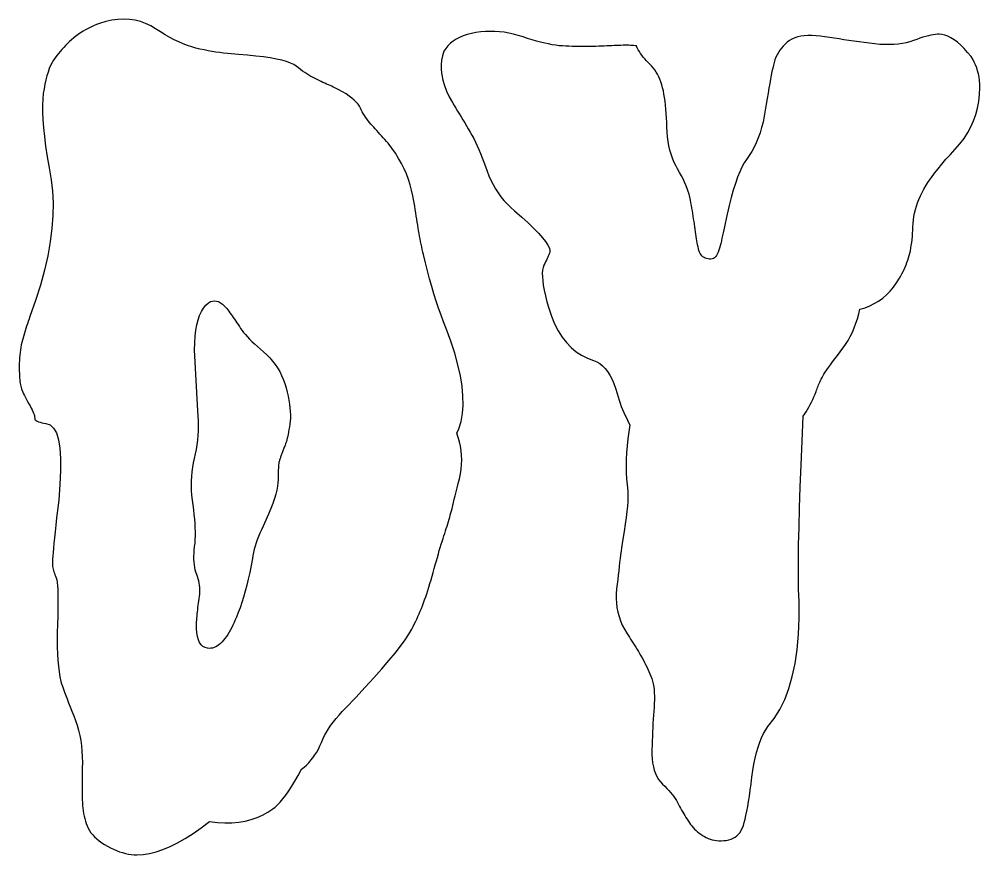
# Model space of a CAD drawing. Header units: millimetres. Extents: x 5 to 295, y 5 to 125.
# Drawn here: x 106.2 to 171.3, y 5.3 to 62 of the extents above; entities that cross this region are included whole.
import ezdxf

# ---------------------------------------------------------------- set-up
doc = ezdxf.new("R2010")
doc.units = ezdxf.units.MM

msp = doc.modelspace()

# ---------------------------------------------------------------- linework, layer by layer
at = {"layer": 'Schnitt'}
for points in [[(121.056, 7.56), (121.495, 7.631), (121.912, 7.734), (122.308, 7.869), (122.681, 8.036), (123.033, 8.235), (123.364, 8.466), (123.527, 8.584), (123.698, 8.736), (123.875, 8.921), (124.06, 9.139), (124.253, 9.391), (124.452, 9.676), (124.659, 9.995), (124.873, 10.347), (125.095, 10.732), (125.323, 11.151), (125.493, 11.287), (125.656, 11.433), (125.81, 11.589), (125.956, 11.755), (126.094, 11.931), (126.225, 12.118), (126.347, 12.315), (126.461, 12.521), (126.568, 12.738), (126.666, 12.966), (126.767, 13.198), (126.882, 13.43), (127.011, 13.662), (127.154, 13.895), (127.31, 14.127), (127.48, 14.359), (127.664, 14.591), (127.862, 14.824), (128.074, 15.056), (128.299, 15.288), (128.997, 16.021), (129.64, 16.711), (130.228, 17.357), (130.761, 17.959), (131.238, 18.518), (131.661, 19.033), (132.028, 19.505), (132.34, 19.933), (132.597, 20.318), (132.799, 20.659), (132.885, 20.82), (132.97, 20.985), (133.053, 21.154), (133.135, 21.326), (133.216, 21.502), (133.295, 21.682), (133.373, 21.865), (133.449, 22.052), (133.524, 22.243), (133.597, 22.437), (133.67, 22.636), (133.742, 22.843), (133.815, 23.057), (133.887, 23.279), (133.96, 23.507), (134.032, 23.743), (134.105, 23.986), (134.178, 24.237), (134.25, 24.494), (134.323, 24.759), (134.395, 25.023), (134.465, 25.278), (134.534, 25.522), (134.601, 25.758), (134.667, 25.984), (134.732, 26.201), (134.795, 26.408), (134.857, 26.606), (134.917, 26.794), (134.976, 26.973), (135.033, 27.145), (135.088, 27.314), (135.14, 27.479), (135.191, 27.641), (135.239, 27.798), (135.285, 27.953), (135.329, 28.103), (135.371, 28.25), (135.41, 28.394), (135.448, 28.533), (135.486, 28.681), (135.529, 28.847), (135.576, 29.032), (135.628, 29.236), (135.684, 29.459), (135.744, 29.7), (135.808, 29.961), (135.877, 30.24), (135.951, 30.539), (136.028, 30.856), (136.098, 31.181), (136.149, 31.502), (136.18, 31.819), (136.191, 32.133), (136.183, 32.443), (136.155, 32.75), (136.107, 33.053), (136.04, 33.352), (135.953, 33.648), (135.847, 33.94), (135.992, 34.231), (136.14, 34.73), (136.236, 35.27), (136.279, 35.85), (136.271, 36.472), (136.21, 37.134), (136.097, 37.836), (135.931, 38.579), (135.713, 39.363), (135.443, 40.188), (135.121, 41.053), (134.949, 41.495), (134.781, 41.95), (134.618, 42.418), (134.459, 42.899), (134.305, 43.393), (134.154, 43.901), (134.008, 44.421), (133.867, 44.954), (133.73, 45.501), (133.597, 46.061), (133.554, 46.235), (133.513, 46.412), (133.473, 46.59), (133.434, 46.769), (133.397, 46.95), (133.362, 47.132), (133.328, 47.315), (133.295, 47.5), (133.264, 47.687), (133.234, 47.875), (133.204, 48.067), (133.173, 48.264), (133.14, 48.467), (133.106, 48.676), (133.071, 48.891), (133.034, 49.112), (132.995, 49.338), (132.955, 49.57), (132.914, 49.808), (132.871, 50.052), (132.789, 50.427), (132.688, 50.798), (132.569, 51.165), (132.43, 51.527), (132.272, 51.885), (132.096, 52.238), (131.901, 52.587), (131.687, 52.932), (131.454, 53.272), (131.202, 53.609), (131.087, 53.738), (130.973, 53.865), (130.86, 53.991), (130.749, 54.114), (130.639, 54.234), (130.531, 54.353), (130.425, 54.47), (130.319, 54.584), (130.216, 54.696), (130.113, 54.806), (130.014, 54.916), (129.919, 55.028), (129.828, 55.142), (129.742, 55.259), (129.66, 55.378), (129.582, 55.498), (129.509, 55.621), (129.44, 55.747), (129.375, 55.874), (129.315, 56.004), (129.245, 56.135), (129.152, 56.268), (129.036, 56.402), (128.897, 56.538), (128.734, 56.675), (128.549, 56.814), (128.34, 56.954), (128.107, 57.095), (127.852, 57.238), (127.573, 57.383), (127.47, 57.427), (127.363, 57.474), (127.252, 57.523), (127.138, 57.574), (127.02, 57.627), (126.898, 57.683), (126.773, 57.741), (126.644, 57.801), (126.512, 57.863), (126.376, 57.927), (126.237, 57.995), (126.098, 58.068), (125.959, 58.146), (125.818, 58.229), (125.677, 58.317), (125.535, 58.41), (125.393, 58.509), (125.249, 58.612), (125.105, 58.72), (124.96, 58.834), (124.791, 58.947), (124.571, 59.052), (124.303, 59.15), (123.985, 59.24), (123.618, 59.324), (123.201, 59.4), (122.735, 59.469), (122.22, 59.531), (121.655, 59.585), (121.041, 59.632), (120.793, 59.649), (120.542, 59.67), (120.288, 59.696), (120.031, 59.725), (119.771, 59.759), (119.508, 59.798), (119.243, 59.841), (118.974, 59.888), (118.703, 59.939), (118.428, 59.995), (118.15, 60.061), (117.867, 60.143), (117.578, 60.241), (117.285, 60.355), (116.986, 60.485), (116.682, 60.631), (116.373, 60.793), (116.06, 60.971), (115.741, 61.164), (115.417, 61.374), (115.085, 61.574), (114.742, 61.737), (114.388, 61.864), (114.023, 61.955), (113.647, 62.009), (113.261, 62.027), (112.864, 62.009), (112.455, 61.955), (112.036, 61.864), (111.606, 61.737), (111.406, 61.662), (111.211, 61.582), (111.023, 61.497), (110.84, 61.406), (110.663, 61.311), (110.491, 61.21), (110.326, 61.105), (110.166, 60.994), (110.012, 60.878), (109.864, 60.757), (109.721, 60.633), (109.581, 60.506), (109.445, 60.377), (109.313, 60.246), (109.184, 60.113), (109.059, 59.978), (108.937, 59.84), (108.819, 59.701), (108.705, 59.559), (108.594, 59.415), (108.488, 59.26), (108.388, 59.085), (108.294, 58.891), (108.205, 58.677), (108.123, 58.444), (108.046, 58.191), (107.975, 57.918), (107.909, 57.626), (107.85, 57.315), (107.796, 56.983), (107.756, 56.618), (107.736, 56.204), (107.738, 55.741), (107.761, 55.23), (107.805, 54.67), (107.87, 54.061), (107.956, 53.404), (108.063, 52.698), (108.191, 51.944), (108.34, 51.141), (108.43, 50.369), (108.468, 49.562), (108.454, 48.72), (108.387, 47.843), (108.268, 46.931), (108.096, 45.985), (107.873, 45.004), (107.597, 43.988), (107.269, 42.937), (106.889, 41.851), (106.831, 41.691), (106.776, 41.532), (106.721, 41.372), (106.668, 41.212), (106.617, 41.053), (106.567, 40.893), (106.518, 40.733), (106.471, 40.574), (106.425, 40.414), (106.381, 40.254), (106.339, 40.093), (106.302, 39.929), (106.27, 39.762), (106.241, 39.593), (106.217, 39.42), (106.198, 39.244), (106.183, 39.066), (106.172, 38.884), (106.165, 38.7), (106.163, 38.513), (106.164, 38.329), (106.167, 38.156), (106.173, 37.992), (106.18, 37.839), (106.19, 37.696), (106.202, 37.563), (106.216, 37.441), (106.233, 37.328), (106.251, 37.226), (106.272, 37.134), (106.297, 37.043), (106.329, 36.946), (106.367, 36.843), (106.411, 36.733), (106.462, 36.617), (106.52, 36.494), (106.584, 36.364), (106.655, 36.228), (106.732, 36.085), (106.816, 35.936), (106.899, 35.789), (106.972, 35.653), (107.035, 35.528), (107.089, 35.414), (107.134, 35.31), (107.169, 35.218), (107.195, 35.136), (107.211, 35.065), (107.218, 35.005), (107.215, 34.956), (107.216, 34.914), (107.234, 34.872), (107.269, 34.832), (107.32, 34.794), (107.388, 34.757), (107.472, 34.721), (107.574, 34.687), (107.691, 34.654), (107.826, 34.623), (107.977, 34.593), (108.259, 34.503), (108.494, 34.292), (108.683, 33.958), (108.825, 33.502), (108.921, 32.924), (108.97, 32.225), (108.973, 31.403), (108.93, 30.459), (108.84, 29.394), (108.703, 28.207), (108.648, 27.706), (108.599, 27.249), (108.555, 26.835), (108.517, 26.465), (108.485, 26.138), (108.459, 25.855), (108.439, 25.616), (108.425, 25.42), (108.416, 25.267), (108.413, 25.159), (108.415, 25.071), (108.422, 24.983), (108.432, 24.894), (108.448, 24.804), (108.467, 24.714), (108.491, 24.623), (108.52, 24.531), (108.552, 24.439), (108.589, 24.345), (108.631, 24.251), (108.671, 24.139), (108.706, 23.991), (108.735, 23.808), (108.758, 23.589), (108.776, 23.335), (108.787, 23.045), (108.793, 22.72), (108.793, 22.359), (108.787, 21.962), (108.776, 21.53), (108.752, 20.963), (108.738, 20.424), (108.734, 19.912), (108.741, 19.428), (108.758, 18.971), (108.784, 18.542), (108.822, 18.141), (108.869, 17.767), (108.926, 17.421), (108.994, 17.103), (109.041, 16.949), (109.098, 16.777), (109.163, 16.589), (109.237, 16.383), (109.32, 16.159), (109.412, 15.918), (109.512, 15.66), (109.621, 15.384), (109.738, 15.091), (109.864, 14.78), (109.988, 14.457), (110.097, 14.127), (110.191, 13.789), (110.271, 13.445), (110.336, 13.093), (110.387, 12.733), (110.423, 12.367), (110.445, 11.993), (110.452, 11.612), (110.445, 11.224), (110.445, 10.993), (110.445, 10.767), (110.445, 10.543), (110.445, 10.324), (110.445, 10.108), (110.445, 9.896), (110.445, 9.687), (110.445, 9.482), (110.445, 9.281), (110.445, 9.083), (110.448, 8.889), (110.458, 8.698), (110.474, 8.511), (110.497, 8.328), (110.527, 8.148), (110.563, 7.972), (110.605, 7.8), (110.654, 7.631), (110.71, 7.466), (110.772, 7.305), (110.844, 7.147), (110.931, 6.994), (111.033, 6.845), (111.149, 6.701), (111.28, 6.561), (111.425, 6.425), (111.584, 6.294), (111.759, 6.167), (111.947, 6.044), (112.151, 5.926), (112.36, 5.815), (112.567, 5.717), (112.772, 5.63), (112.975, 5.554), (113.176, 5.49), (113.374, 5.438), (113.571, 5.397), (113.765, 5.368), (113.957, 5.351), (114.146, 5.345), (114.562, 5.368), (114.994, 5.435), (115.444, 5.548), (115.912, 5.705), (116.396, 5.908), (116.899, 6.155), (117.418, 6.448), (117.955, 6.785), (118.51, 7.167), (119.082, 7.595), (119.608, 7.538), (120.112, 7.514), (120.595, 7.521)], [(167.853, 60.902), (167.673, 60.855), (167.482, 60.798), (167.278, 60.733), (167.063, 60.659), (166.837, 60.576), (166.598, 60.496), (166.346, 60.429), (166.082, 60.377), (165.804, 60.338), (165.513, 60.313), (165.208, 60.302), (164.891, 60.304), (164.561, 60.32), (164.218, 60.351), (163.861, 60.394), (163.501, 60.445), (163.147, 60.495), (162.799, 60.544), (162.456, 60.592), (162.12, 60.639), (161.789, 60.686), (161.463, 60.732), (161.144, 60.778), (160.831, 60.822), (160.523, 60.866), (160.226, 60.901), (159.945, 60.92), (159.68, 60.922), (159.431, 60.907), (159.198, 60.875), (158.981, 60.827), (158.78, 60.762), (158.595, 60.68), (158.426, 60.582), (158.273, 60.467), (158.133, 60.34), (158.003, 60.207), (157.883, 60.067), (157.774, 59.921), (157.674, 59.768), (157.585, 59.609), (157.506, 59.443), (157.437, 59.271), (157.378, 59.092), (157.33, 58.907), (157.285, 58.706), (157.238, 58.483), (157.189, 58.236), (157.138, 57.966), (157.085, 57.673), (157.029, 57.356), (156.971, 57.017), (156.911, 56.654), (156.849, 56.268), (156.785, 55.858), (156.714, 55.446), (156.63, 55.051), (156.534, 54.674), (156.425, 54.314), (156.304, 53.971), (156.171, 53.646), (156.026, 53.339), (155.868, 53.048), (155.698, 52.775), (155.515, 52.52), (155.357, 52.28), (155.202, 51.997), (155.049, 51.671), (154.9, 51.301), (154.753, 50.887), (154.609, 50.43), (154.469, 49.929), (154.331, 49.385), (154.196, 48.797), (154.064, 48.165), (154.02, 47.951), (153.976, 47.744), (153.933, 47.545), (153.889, 47.352), (153.846, 47.167), (153.802, 46.99), (153.759, 46.819), (153.715, 46.656), (153.672, 46.5), (153.628, 46.351), (153.582, 46.214), (153.529, 46.095), (153.471, 45.994), (153.407, 45.91), (153.338, 45.843), (153.262, 45.793), (153.181, 45.762), (153.094, 45.747), (153.001, 45.75), (152.902, 45.77), (152.804, 45.79), (152.714, 45.821), (152.63, 45.863), (152.554, 45.915), (152.485, 45.979), (152.423, 46.053), (152.369, 46.139), (152.322, 46.235), (152.282, 46.342), (152.249, 46.46), (152.22, 46.586), (152.193, 46.717), (152.165, 46.853), (152.139, 46.994), (152.113, 47.14), (152.088, 47.291), (152.064, 47.448), (152.04, 47.609), (152.017, 47.776), (151.995, 47.948), (151.973, 48.122), (151.949, 48.299), (151.923, 48.477), (151.896, 48.656), (151.868, 48.837), (151.838, 49.019), (151.807, 49.202), (151.774, 49.387), (151.74, 49.574), (151.705, 49.762), (151.663, 49.953), (151.612, 50.148), (151.55, 50.348), (151.478, 50.552), (151.396, 50.76), (151.304, 50.973), (151.202, 51.19), (151.089, 51.411), (150.967, 51.637), (150.834, 51.867), (150.703, 52.104), (150.584, 52.351), (150.479, 52.609), (150.387, 52.877), (150.308, 53.155), (150.242, 53.443), (150.189, 53.741), (150.149, 54.05), (150.122, 54.368), (150.108, 54.697), (150.099, 55.024), (150.085, 55.339), (150.067, 55.64), (150.044, 55.928), (150.017, 56.203), (149.986, 56.465), (149.951, 56.714), (149.911, 56.95), (149.866, 57.173), (149.818, 57.383), (149.763, 57.581), (149.702, 57.772), (149.633, 57.953), (149.557, 58.126), (149.473, 58.29), (149.382, 58.445), (149.284, 58.592), (149.179, 58.73), (149.067, 58.859), (148.947, 58.979), (148.827, 59.096), (148.713, 59.214), (148.606, 59.334), (148.506, 59.455), (148.412, 59.578), (148.324, 59.702), (148.243, 59.828), (148.169, 59.955), (148.101, 60.083), (148.04, 60.213), (147.949, 60.226), (147.852, 60.238), (147.749, 60.247), (147.639, 60.254), (147.523, 60.258), (147.4, 60.261), (147.27, 60.261), (147.134, 60.259), (146.991, 60.255), (146.842, 60.249), (146.688, 60.242), (146.529, 60.235), (146.365, 60.228), (146.198, 60.22), (146.026, 60.213), (145.849, 60.206), (145.669, 60.198), (145.484, 60.191), (145.294, 60.184), (145.1, 60.177), (144.903, 60.171), (144.704, 60.167), (144.503, 60.165), (144.299, 60.165), (144.093, 60.168), (143.885, 60.172), (143.675, 60.179), (143.463, 60.188), (143.249, 60.2), (143.032, 60.213), (142.809, 60.232), (142.576, 60.261), (142.333, 60.299), (142.08, 60.347), (141.816, 60.404), (141.543, 60.47), (141.259, 60.546), (140.965, 60.631), (140.661, 60.726), (140.347, 60.83), (140.027, 60.931), (139.708, 61.016), (139.389, 61.085), (139.069, 61.138), (138.75, 61.175), (138.431, 61.196), (138.111, 61.201), (137.792, 61.19), (137.473, 61.163), (137.153, 61.12), (136.844, 61.062), (136.555, 60.988), (136.287, 60.899), (136.038, 60.795), (135.811, 60.676), (135.603, 60.541), (135.416, 60.391), (135.249, 60.226), (135.102, 60.046), (134.976, 59.85), (134.877, 59.554), (134.813, 59.246), (134.784, 58.927), (134.79, 58.596), (134.831, 58.253), (134.906, 57.899), (135.017, 57.533), (135.162, 57.156), (135.342, 56.767), (135.557, 56.366), (135.673, 56.177), (135.79, 55.985), (135.908, 55.791), (136.027, 55.594), (136.146, 55.396), (136.266, 55.195), (136.387, 54.992), (136.509, 54.787), (136.631, 54.58), (136.754, 54.371), (136.877, 54.155), (136.998, 53.928), (137.118, 53.69), (137.236, 53.442), (137.353, 53.182), (137.468, 52.912), (137.582, 52.631), (137.695, 52.338), (137.806, 52.035), (137.915, 51.722), (138.032, 51.407), (138.163, 51.103), (138.31, 50.809), (138.473, 50.525), (138.65, 50.252), (138.843, 49.988), (139.051, 49.735), (139.274, 49.492), (139.512, 49.259), (139.766, 49.036), (140.26, 48.603), (140.698, 48.203), (141.079, 47.837), (141.403, 47.503), (141.671, 47.204), (141.882, 46.937), (142.037, 46.704), (142.135, 46.505), (142.176, 46.339), (142.161, 46.206), (142.144, 46.158), (142.122, 46.101), (142.095, 46.036), (142.062, 45.962), (142.025, 45.879), (141.982, 45.788), (141.935, 45.688), (141.882, 45.579), (141.825, 45.461), (141.762, 45.335), (141.706, 45.188), (141.67, 45.01), (141.654, 44.799), (141.657, 44.557), (141.68, 44.282), (141.723, 43.976), (141.785, 43.638), (141.866, 43.268), (141.968, 42.866), (142.088, 42.432), (142.276, 41.874), (142.489, 41.36), (142.729, 40.892), (142.994, 40.469), (143.286, 40.091), (143.604, 39.758), (143.948, 39.47), (144.318, 39.227), (144.714, 39.029), (145.137, 38.875), (145.349, 38.788), (145.549, 38.669), (145.738, 38.521), (145.915, 38.341), (146.08, 38.132), (146.234, 37.891), (146.376, 37.621), (146.507, 37.319), (146.626, 36.988), (146.733, 36.626), (146.794, 36.409), (146.861, 36.193), (146.934, 35.979), (147.012, 35.766), (147.096, 35.555), (147.186, 35.345), (147.282, 35.137), (147.384, 34.93), (147.491, 34.725), (147.604, 34.521), (147.524, 34.032), (147.459, 33.551), (147.408, 33.08), (147.372, 32.616), (147.35, 32.162), (147.343, 31.717), (147.35, 31.28), (147.372, 30.851), (147.408, 30.432), (147.459, 30.021), (147.468, 29.826), (147.465, 29.589), (147.45, 29.309), (147.424, 28.988), (147.387, 28.624), (147.337, 28.218), (147.276, 27.771), (147.204, 27.281), (147.119, 26.749), (147.024, 26.175), (146.994, 25.938), (146.964, 25.691), (146.933, 25.435), (146.902, 25.17), (146.869, 24.895), (146.836, 24.611), (146.803, 24.318), (146.768, 24.015), (146.733, 23.702), (146.697, 23.38), (146.671, 23.056), (146.667, 22.737), (146.683, 22.423), (146.72, 22.115), (146.779, 21.811), (146.858, 21.512), (146.959, 21.219), (147.08, 20.93), (147.223, 20.647), (147.387, 20.368), (147.474, 20.237), (147.561, 20.104), (147.648, 19.97), (147.735, 19.834), (147.822, 19.697), (147.909, 19.558), (147.996, 19.418), (148.083, 19.277), (148.17, 19.134), (148.257, 18.989), (148.343, 18.844), (148.427, 18.696), (148.509, 18.548), (148.588, 18.397), (148.666, 18.246), (148.741, 18.092), (148.814, 17.938), (148.884, 17.782), (148.953, 17.624), (149.019, 17.465), (149.08, 17.301), (149.133, 17.126), (149.176, 16.941), (149.211, 16.745), (149.237, 16.54), (149.255, 16.324), (149.263, 16.099), (149.263, 15.863), (149.255, 15.617), (149.237, 15.361), (149.216, 15.096), (149.197, 14.827), (149.178, 14.551), (149.162, 14.269), (149.146, 13.982), (149.133, 13.689), (149.12, 13.389), (149.109, 13.085), (149.1, 12.774), (149.092, 12.458), (149.093, 12.147), (149.109, 11.854), (149.142, 11.578), (149.191, 11.32), (149.255, 11.079), (149.336, 10.855), (149.432, 10.649), (149.545, 10.46), (149.673, 10.289), (149.818, 10.135), (149.966, 9.991), (150.105, 9.848), (150.236, 9.706), (150.358, 9.566), (150.471, 9.428), (150.576, 9.29), (150.671, 9.155), (150.758, 9.02), (150.837, 8.888), (150.906, 8.756), (150.973, 8.626), (151.04, 8.498), (151.109, 8.371), (151.179, 8.245), (151.251, 8.121), (151.325, 7.999), (151.399, 7.877), (151.475, 7.758), (151.553, 7.639), (151.632, 7.522), (151.714, 7.408), (151.801, 7.299), (151.891, 7.194), (151.986, 7.093), (152.086, 6.996), (152.19, 6.904), (152.298, 6.816), (152.41, 6.733), (152.527, 6.654), (152.648, 6.579), (152.774, 6.511), (152.905, 6.453), (153.041, 6.404), (153.182, 6.364), (153.329, 6.334), (153.48, 6.313), (153.636, 6.302), (153.798, 6.3), (153.964, 6.308), (154.136, 6.325), (154.305, 6.355), (154.461, 6.4), (154.606, 6.462), (154.74, 6.54), (154.862, 6.633), (154.972, 6.743), (155.071, 6.868), (155.158, 7.01), (155.233, 7.167), (155.297, 7.341), (155.355, 7.537), (155.413, 7.762), (155.472, 8.016), (155.53, 8.299), (155.588, 8.611), (155.646, 8.952), (155.704, 9.322), (155.762, 9.721), (155.82, 10.15), (155.878, 10.607), (155.941, 11.066), (156.014, 11.5), (156.098, 11.908), (156.192, 12.291), (156.295, 12.648), (156.409, 12.98), (156.533, 13.287), (156.668, 13.568), (156.812, 13.824), (156.967, 14.054), (157.393, 14.596), (157.771, 15.207), (158.101, 15.885), (158.383, 16.632), (158.618, 17.447), (158.804, 18.331), (158.943, 19.282), (159.034, 20.302), (159.076, 21.39), (159.071, 22.546), (159.048, 23.351), (159.037, 24.256), (159.037, 25.261), (159.048, 26.366), (159.071, 27.572), (159.106, 28.877), (159.153, 30.283), (159.211, 31.789), (159.28, 33.395), (159.362, 35.101), (159.462, 35.249), (159.559, 35.401), (159.653, 35.557), (159.745, 35.717), (159.833, 35.882), (159.919, 36.051), (160.002, 36.224), (160.082, 36.402), (160.159, 36.584), (160.233, 36.771), (160.263, 36.859), (160.295, 36.948), (160.329, 37.039), (160.366, 37.131), (160.405, 37.224), (160.446, 37.319), (160.489, 37.416), (160.534, 37.514), (160.582, 37.613), (160.632, 37.714), (160.69, 37.823), (160.762, 37.946), (160.849, 38.084), (160.951, 38.237), (161.067, 38.404), (161.198, 38.585), (161.343, 38.781), (161.503, 38.992), (161.677, 39.217), (161.866, 39.456), (162.055, 39.707), (162.233, 39.967), (162.398, 40.236), (162.551, 40.513), (162.691, 40.799), (162.819, 41.093), (162.935, 41.397), (163.038, 41.709), (163.129, 42.03), (163.208, 42.359), (163.549, 42.459), (163.873, 42.583), (164.181, 42.731), (164.474, 42.905), (164.75, 43.103), (165.011, 43.326), (165.256, 43.573), (165.484, 43.846), (165.697, 44.142), (165.894, 44.464), (165.978, 44.61), (166.059, 44.757), (166.135, 44.906), (166.207, 45.056), (166.275, 45.208), (166.338, 45.361), (166.396, 45.516), (166.451, 45.672), (166.501, 45.829), (166.547, 45.988), (166.588, 46.151), (166.627, 46.322), (166.661, 46.5), (166.692, 46.685), (166.719, 46.877), (166.743, 47.077), (166.763, 47.283), (166.779, 47.498), (166.792, 47.719), (166.801, 47.948), (166.813, 48.18), (166.837, 48.412), (166.872, 48.644), (166.917, 48.877), (166.973, 49.109), (167.04, 49.341), (167.118, 49.573), (167.207, 49.806), (167.307, 50.038), (167.418, 50.27), (167.545, 50.508), (167.693, 50.759), (167.864, 51.022), (168.056, 51.298), (168.27, 51.585), (168.506, 51.886), (168.764, 52.198), (169.043, 52.523), (169.345, 52.86), (169.668, 53.209), (169.985, 53.571), (170.268, 53.945), (170.519, 54.332), (170.736, 54.731), (170.919, 55.142), (171.07, 55.565), (171.187, 56.001), (171.27, 56.449), (171.32, 56.91), (171.337, 57.383), (171.331, 57.626), (171.314, 57.862), (171.285, 58.09), (171.244, 58.311), (171.192, 58.526), (171.128, 58.732), (171.052, 58.932), (170.965, 59.124), (170.866, 59.309), (170.756, 59.487), (170.512, 59.777), (170.274, 60.036), (170.042, 60.265), (169.816, 60.463), (169.595, 60.63), (169.38, 60.767), (169.171, 60.874), (168.968, 60.95), (168.77, 60.996), (168.579, 61.011), (168.457, 61.007), (168.323, 60.994), (168.178, 60.972), (168.021, 60.942)], [(118.217, 41.297), (118.301, 41.633), (118.405, 41.935), (118.528, 42.202), (118.669, 42.435), (118.83, 42.632), (119.009, 42.795), (119.14, 42.867), (119.273, 42.911), (119.408, 42.925), (119.543, 42.911), (119.68, 42.867), (119.819, 42.795), (119.959, 42.693), (120.101, 42.562), (120.244, 42.403), (120.388, 42.214), (120.461, 42.111), (120.536, 42.005), (120.612, 41.896), (120.69, 41.784), (120.769, 41.67), (120.85, 41.552), (120.932, 41.432), (121.015, 41.308), (121.1, 41.182), (121.186, 41.053), (121.28, 40.919), (121.388, 40.78), (121.51, 40.635), (121.645, 40.484), (121.794, 40.327), (121.957, 40.164), (122.134, 39.996), (122.324, 39.822), (122.529, 39.642), (122.747, 39.456), (122.965, 39.262), (123.168, 39.057), (123.356, 38.841), (123.531, 38.614), (123.69, 38.377), (123.835, 38.128), (123.966, 37.868), (124.082, 37.598), (124.184, 37.317), (124.271, 37.025), (124.345, 36.732), (124.409, 36.45), (124.461, 36.178), (124.503, 35.916), (124.534, 35.664), (124.554, 35.422), (124.563, 35.191), (124.561, 34.969), (124.548, 34.758), (124.525, 34.557), (124.496, 34.367), (124.467, 34.19), (124.438, 34.025), (124.409, 33.872), (124.38, 33.732), (124.351, 33.604), (124.322, 33.488), (124.293, 33.384), (124.264, 33.293), (124.235, 33.215), (124.206, 33.143), (124.178, 33.072), (124.151, 33.003), (124.124, 32.936), (124.099, 32.87), (124.073, 32.805), (124.049, 32.742), (124.026, 32.68), (124.003, 32.62), (123.981, 32.561), (123.959, 32.504), (123.938, 32.447), (123.919, 32.39), (123.899, 32.335), (123.881, 32.28), (123.863, 32.226), (123.846, 32.173), (123.83, 32.12), (123.814, 32.068), (123.799, 32.017), (123.785, 31.959), (123.773, 31.886), (123.762, 31.799), (123.753, 31.698), (123.745, 31.582), (123.738, 31.451), (123.733, 31.306), (123.729, 31.146), (123.727, 30.972), (123.727, 30.783), (123.716, 30.575), (123.686, 30.343), (123.635, 30.088), (123.564, 29.808), (123.473, 29.504), (123.361, 29.176), (123.229, 28.825), (123.076, 28.449), (122.904, 28.05), (122.71, 27.626), (122.599, 27.395), (122.496, 27.167), (122.401, 26.942), (122.316, 26.72), (122.239, 26.501), (122.171, 26.285), (122.111, 26.072), (122.06, 25.861), (122.018, 25.653), (121.985, 25.449), (121.895, 24.965), (121.802, 24.5), (121.704, 24.053), (121.602, 23.626), (121.495, 23.217), (121.384, 22.827), (121.268, 22.456), (121.149, 22.104), (121.025, 21.771), (120.896, 21.457), (120.822, 21.272), (120.745, 21.093), (120.665, 20.92), (120.583, 20.755), (120.497, 20.595), (120.408, 20.442), (120.317, 20.296), (120.223, 20.157), (120.125, 20.023), (120.025, 19.897), (119.923, 19.78), (119.819, 19.678), (119.714, 19.589), (119.607, 19.513), (119.499, 19.452), (119.389, 19.405), (119.278, 19.371), (119.166, 19.351), (119.052, 19.345), (118.937, 19.352), (118.772, 19.399), (118.629, 19.48), (118.505, 19.596), (118.402, 19.747), (118.32, 19.933), (118.257, 20.154), (118.215, 20.409), (118.193, 20.699), (118.192, 21.025), (118.211, 21.385), (118.226, 21.53), (118.241, 21.676), (118.258, 21.823), (118.275, 21.971), (118.292, 22.119), (118.311, 22.269), (118.33, 22.418), (118.35, 22.569), (118.371, 22.72), (118.392, 22.872), (118.41, 23.024), (118.42, 23.176), (118.422, 23.326), (118.415, 23.476), (118.401, 23.625), (118.379, 23.774), (118.349, 23.921), (118.311, 24.068), (118.265, 24.215), (118.211, 24.36), (118.157, 24.51), (118.112, 24.668), (118.076, 24.835), (118.048, 25.01), (118.029, 25.195), (118.019, 25.388), (118.018, 25.59), (118.025, 25.8), (118.041, 26.019), (118.066, 26.247), (118.091, 26.484), (118.108, 26.732), (118.117, 26.99), (118.118, 27.257), (118.111, 27.535), (118.096, 27.824), (118.073, 28.122), (118.042, 28.43), (118.004, 28.749), (117.957, 29.078), (117.912, 29.41), (117.88, 29.738), (117.86, 30.063), (117.852, 30.384), (117.857, 30.702), (117.874, 31.015), (117.903, 31.326), (117.945, 31.632), (117.999, 31.935), (118.066, 32.235), (118.133, 32.535), (118.19, 32.84), (118.238, 33.15), (118.275, 33.466), (118.301, 33.786), (118.318, 34.112), (118.325, 34.442), (118.321, 34.778), (118.307, 35.119), (118.283, 35.464), (118.066, 39.601), (118.075, 40.077), (118.103, 40.519), (118.15, 40.925)]]:
    msp.add_lwpolyline(points, close=True, dxfattribs=at)

doc.saveas('drawing.dxf')
